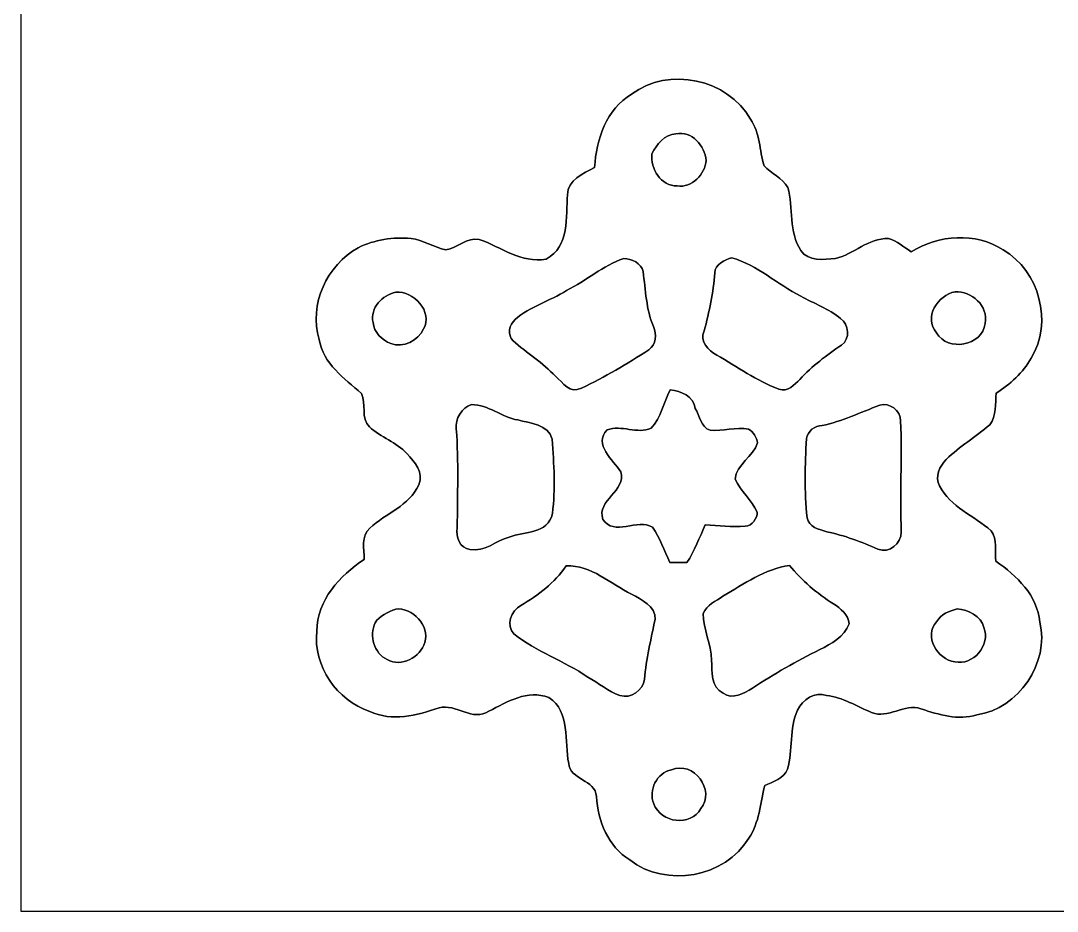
# Model space of a CAD drawing. Header units: centimetres. Extents: x -16.8 to 16.8, y -16.7 to 16.7.
# Drawn here: x -16.77 to -0.85, y -16.67 to -2.99 of the extents above; entities that cross this region are included whole.
import ezdxf

# ---------------------------------------------------------------- set-up
doc = ezdxf.new("R2010")
doc.units = ezdxf.units.CM
doc.header["$MEASUREMENT"] = 0
doc.layers.add('Layer 1', color=7, linetype='Continuous')

msp = doc.modelspace()

# ---------------------------------------------------------------- linework, layer by layer
at = {"layer": 'Layer 1', "color": 7}
for points, knots in [([(-16.77458, 16.66875), (-16.77458, 16.66875), (16.77458, 16.66875), (16.77458, 16.66875), (16.77458, 16.66875), (16.77458, 16.66875), (16.77458, -16.66875), (16.77458, -16.66875), (16.77458, -16.66875), (16.77458, -16.66875), (-16.77458, -16.66875), (-16.77458, -16.66875), (-16.77458, -16.66875), (-16.77458, -16.66875), (-16.77458, 16.66875), (-16.77458, 16.66875), (-16.77458, 16.66875), (-16.77458, 16.66875), (-16.77458, 16.66875), (-16.77458, 16.66875)], [0, 0, 0, 0, 0.16666667, 0.16666667, 0.16666667, 0.16666667, 0.33333333, 0.33333333, 0.33333333, 0.33333333, 0.5, 0.5, 0.5, 0.5, 0.66666667, 0.66666667, 0.66666667, 0.66666667, 1, 1, 1, 1]), ([(-7.38752, -4.11445), (-7.77381, -4.34587), (-7.9308, -4.81471), (-7.95514, -5.24263), (-7.95514, -5.24263), (-8.12906, -5.33083), (-8.37106, -5.43348), (-8.37353, -5.66032), (-8.37353, -5.66032), (-8.39788, -5.99616), (-8.33684, -6.45936), (-8.69985, -6.64951), (-8.69985, -6.64951), (-9.08368, -6.71901), (-9.38989, -6.46395), (-9.72891, -6.34824), (-9.72891, -6.34824), (-9.92188, -6.31366), (-10.06263, -6.47488), (-10.23938, -6.5084), (-10.23938, -6.5084), (-10.42458, -6.4703), (-10.58898, -6.35988), (-10.77666, -6.3313), (-10.77666, -6.3313), (-11.05288, -6.30943), (-11.33863, -6.35176), (-11.5884, -6.47453), (-11.5884, -6.47453), (-12.07064, -6.7437), (-12.34899, -7.34519), (-12.18847, -7.88564), (-12.18847, -7.88564), (-12.12921, -8.25782), (-11.80042, -8.48431), (-11.5376, -8.71326), (-11.5376, -8.71326), (-11.46069, -8.87307), (-11.55277, -9.09285), (-11.41624, -9.22796), (-11.41624, -9.22796), (-11.2395, -9.38671), (-11.00138, -9.46256), (-10.83839, -9.63895), (-10.83839, -9.63895), (-10.72444, -9.76771), (-10.57204, -9.92858), (-10.65918, -10.11837), (-10.65918, -10.11837), (-10.80276, -10.44081), (-11.16789, -10.55299), (-11.40813, -10.7823), (-11.40813, -10.7823), (-11.54818, -10.90542), (-11.49809, -11.10051), (-11.49668, -11.26525), (-11.49668, -11.26525), (-11.87485, -11.51043), (-12.21881, -11.88896), (-12.22446, -12.36451), (-12.22446, -12.36451), (-12.28372, -12.90249), (-11.91578, -13.42813), (-11.41166, -13.59747), (-11.41166, -13.59747), (-11.07193, -13.7608), (-10.68423, -13.65956), (-10.34662, -13.54314), (-10.34662, -13.54314), (-10.08415, -13.47223), (-9.82909, -13.76504), (-9.58074, -13.59394), (-9.58074, -13.59394), (-9.29675, -13.45318), (-8.98878, -13.25845), (-8.65787, -13.38509), (-8.65787, -13.38509), (-8.32238, -13.60311), (-8.42469, -14.06102), (-8.35413, -14.39686), (-8.35413, -14.39686), (-8.3379, -14.65016), (-7.9435, -14.64698), (-7.92692, -14.90521), (-7.92692, -14.90521), (-7.90469, -15.28127), (-7.74771, -15.67674), (-7.41504, -15.88029), (-7.41504, -15.88029), (-6.85941, -16.3135), (-5.94713, -16.15017), (-5.58624, -15.54409), (-5.58624, -15.54409), (-5.42361, -15.30738), (-5.40597, -15.00964), (-5.34106, -14.73835), (-5.34106, -14.73835), (-5.21123, -14.67838), (-5.05143, -14.6304), (-4.99039, -14.48717), (-4.99039, -14.48717), (-4.90255, -14.19049), (-4.97064, -13.86205), (-4.83658, -13.57771), (-4.83658, -13.57771), (-4.75827, -13.41826), (-4.57518, -13.28737), (-4.39138, -13.3537), (-4.39138, -13.3537), (-4.14091, -13.38086), (-3.92783, -13.52303), (-3.69852, -13.61475), (-3.69852, -13.61475), (-3.44664, -13.71988), (-3.19511, -13.46906), (-2.9404, -13.55901), (-2.9404, -13.55901), (-2.66312, -13.64932), (-2.37243, -13.73893), (-2.07963, -13.65144), (-2.07963, -13.65144), (-1.44039, -13.55549), (-0.96379, -12.85769), (-1.11231, -12.22728), (-1.11231, -12.22728), (-1.15394, -11.81559), (-1.46579, -11.51255), (-1.78858, -11.29277), (-1.78858, -11.29277), (-1.81434, -11.13966), (-1.76036, -10.9534), (-1.86231, -10.82287), (-1.86231, -10.82287), (-2.12231, -10.59251), (-2.49096, -10.45916), (-2.65465, -10.13389), (-2.65465, -10.13389), (-2.72768, -9.99349), (-2.6543, -9.82909), (-2.55094, -9.72608), (-2.55094, -9.72608), (-2.34738, -9.52571), (-2.09656, -9.38248), (-1.88313, -9.19374), (-1.88313, -9.19374), (-1.77624, -9.05898), (-1.79705, -8.86919), (-1.784, -8.70902), (-1.784, -8.70902), (-1.56916, -8.57109), (-1.36984, -8.39823), (-1.24601, -8.17104), (-1.24601, -8.17104), (-0.90523, -7.62459), (-1.12501, -6.83013), (-1.67605, -6.50804), (-1.67605, -6.50804), (-2.09973, -6.23288), (-2.67018, -6.27662), (-3.08998, -6.53627), (-3.08998, -6.53627), (-3.20604, -6.46818), (-3.30835, -6.36693), (-3.44135, -6.33448), (-3.44135, -6.33448), (-3.74756, -6.32389), (-3.97122, -6.57331), (-4.25591, -6.6421), (-4.25591, -6.6421), (-4.43265, -6.65374), (-4.67431, -6.69219), (-4.78684, -6.51651), (-4.78684, -6.51651), (-4.97664, -6.23006), (-4.89409, -5.86387), (-4.98863, -5.54849), (-4.98863, -5.54849), (-5.06942, -5.40068), (-5.24263, -5.33859), (-5.35058, -5.21511), (-5.35058, -5.21511), (-5.42502, -4.9784), (-5.41126, -4.71135), (-5.56084, -4.50109), (-5.56084, -4.50109), (-5.90585, -3.87985), (-6.8199, -3.689), (-7.38752, -4.11445)], [0, 0, 0, 0, 0.02083333, 0.02083333, 0.02083333, 0.02083333, 0.04166667, 0.04166667, 0.04166667, 0.04166667, 0.0625, 0.0625, 0.0625, 0.0625, 0.08333333, 0.08333333, 0.08333333, 0.08333333, 0.10416667, 0.10416667, 0.10416667, 0.10416667, 0.125, 0.125, 0.125, 0.125, 0.14583333, 0.14583333, 0.14583333, 0.14583333, 0.16666667, 0.16666667, 0.16666667, 0.16666667, 0.1875, 0.1875, 0.1875, 0.1875, 0.20833333, 0.20833333, 0.20833333, 0.20833333, 0.22916667, 0.22916667, 0.22916667, 0.22916667, 0.25, 0.25, 0.25, 0.25, 0.27083333, 0.27083333, 0.27083333, 0.27083333, 0.29166667, 0.29166667, 0.29166667, 0.29166667, 0.3125, 0.3125, 0.3125, 0.3125, 0.33333333, 0.33333333, 0.33333333, 0.33333333, 0.35416667, 0.35416667, 0.35416667, 0.35416667, 0.375, 0.375, 0.375, 0.375, 0.39583333, 0.39583333, 0.39583333, 0.39583333, 0.41666667, 0.41666667, 0.41666667, 0.41666667, 0.4375, 0.4375, 0.4375, 0.4375, 0.45833333, 0.45833333, 0.45833333, 0.45833333, 0.47916667, 0.47916667, 0.47916667, 0.47916667, 0.5, 0.5, 0.5, 0.5, 0.52083333, 0.52083333, 0.52083333, 0.52083333, 0.54166667, 0.54166667, 0.54166667, 0.54166667, 0.5625, 0.5625, 0.5625, 0.5625, 0.58333333, 0.58333333, 0.58333333, 0.58333333, 0.60416667, 0.60416667, 0.60416667, 0.60416667, 0.625, 0.625, 0.625, 0.625, 0.64583333, 0.64583333, 0.64583333, 0.64583333, 0.66666667, 0.66666667, 0.66666667, 0.66666667, 0.6875, 0.6875, 0.6875, 0.6875, 0.70833333, 0.70833333, 0.70833333, 0.70833333, 0.72916667, 0.72916667, 0.72916667, 0.72916667, 0.75, 0.75, 0.75, 0.75, 0.77083333, 0.77083333, 0.77083333, 0.77083333, 0.79166667, 0.79166667, 0.79166667, 0.79166667, 0.8125, 0.8125, 0.8125, 0.8125, 0.83333333, 0.83333333, 0.83333333, 0.83333333, 0.85416667, 0.85416667, 0.85416667, 0.85416667, 0.875, 0.875, 0.875, 0.875, 0.89583333, 0.89583333, 0.89583333, 0.89583333, 0.91666667, 0.91666667, 0.91666667, 0.91666667, 0.9375, 0.9375, 0.9375, 0.9375, 0.95833333, 0.95833333, 0.95833333, 0.95833333, 1, 1, 1, 1]), ([(-6.70631, -4.72793), (-6.46254, -4.67113), (-6.26322, -4.91278), (-6.24064, -5.13327), (-6.24064, -5.13327), (-6.25934, -5.34635), (-6.45724, -5.56119), (-6.68655, -5.5245), (-6.68655, -5.5245), (-6.93244, -5.53297), (-7.10459, -5.25851), (-7.07425, -5.03167), (-7.07425, -5.03167), (-6.99946, -4.88809), (-6.88199, -4.73534), (-6.70631, -4.72793)], [0, 0, 0, 0, 0.2, 0.2, 0.2, 0.2, 0.4, 0.4, 0.4, 0.4, 0.6, 0.6, 0.6, 0.6, 1, 1, 1, 1]), ([(-7.50888, -6.63928), (-7.38646, -6.64669), (-7.23724, -6.70983), (-7.21007, -6.84283), (-7.21007, -6.84283), (-7.17268, -7.12611), (-7.1628, -7.41856), (-7.05238, -7.68667), (-7.05238, -7.68667), (-6.99664, -7.80697), (-7.00828, -7.96184), (-7.12294, -8.04404), (-7.12294, -8.04404), (-7.45561, -8.25923), (-7.7978, -8.46631), (-8.15869, -8.63071), (-8.15869, -8.63071), (-8.33861, -8.73125), (-8.44197, -8.54498), (-8.55663, -8.45079), (-8.55663, -8.45079), (-8.74995, -8.24018), (-8.9983, -8.09378), (-9.20891, -7.90328), (-9.20891, -7.90328), (-9.29922, -7.81544), (-9.26818, -7.65634), (-9.17893, -7.57873), (-9.17893, -7.57873), (-8.94856, -7.37553), (-8.642, -7.29509), (-8.38518, -7.13281), (-8.38518, -7.13281), (-8.08426, -6.98359), (-7.82814, -6.7497), (-7.50888, -6.63928)], [0, 0, 0, 0, 0.1, 0.1, 0.1, 0.1, 0.2, 0.2, 0.2, 0.2, 0.3, 0.3, 0.3, 0.3, 0.4, 0.4, 0.4, 0.4, 0.5, 0.5, 0.5, 0.5, 0.6, 0.6, 0.6, 0.6, 0.7, 0.7, 0.7, 0.7, 0.8, 0.8, 0.8, 0.8, 1, 1, 1, 1]), ([(-5.84553, -6.6294), (-5.45571, -6.74264), (-5.14738, -7.03756), (-4.78861, -7.2203), (-4.78861, -7.2203), (-4.58364, -7.33319), (-4.35645, -7.4101), (-4.17583, -7.5632), (-4.17583, -7.5632), (-4.04424, -7.64999), (-4.0259, -7.87964), (-4.16066, -7.97101), (-4.16066, -7.97101), (-4.39103, -8.12553), (-4.61363, -8.29275), (-4.80166, -8.49806), (-4.80166, -8.49806), (-4.88985, -8.58061), (-4.98193, -8.69527), (-5.12445, -8.64799), (-5.12445, -8.64799), (-5.46629, -8.52099), (-5.76298, -8.30192), (-6.07871, -8.12412), (-6.07871, -8.12412), (-6.2036, -8.04862), (-6.35035, -7.92021), (-6.27027, -7.75194), (-6.27027, -7.75194), (-6.19584, -7.45949), (-6.13022, -7.16386), (-6.10941, -6.86117), (-6.10941, -6.86117), (-6.10517, -6.7243), (-5.95771, -6.66186), (-5.84553, -6.6294)], [0, 0, 0, 0, 0.1, 0.1, 0.1, 0.1, 0.2, 0.2, 0.2, 0.2, 0.3, 0.3, 0.3, 0.3, 0.4, 0.4, 0.4, 0.4, 0.5, 0.5, 0.5, 0.5, 0.6, 0.6, 0.6, 0.6, 0.7, 0.7, 0.7, 0.7, 0.8, 0.8, 0.8, 0.8, 1, 1, 1, 1]), ([(-11.01231, -7.1568), (-10.73926, -7.12929), (-10.43552, -7.45913), (-10.58298, -7.72266), (-10.58298, -7.72266), (-10.66765, -7.90399), (-10.89554, -8.0197), (-11.08851, -7.94773), (-11.08851, -7.94773), (-11.22398, -7.89376), (-11.34816, -7.77593), (-11.3598, -7.62353), (-11.3598, -7.62353), (-11.4113, -7.39951), (-11.21375, -7.20478), (-11.01231, -7.1568)], [0, 0, 0, 0, 0.2, 0.2, 0.2, 0.2, 0.4, 0.4, 0.4, 0.4, 0.6, 0.6, 0.6, 0.6, 1, 1, 1, 1]), ([(-2.41688, -7.15151), (-2.16641, -7.13493), (-1.89794, -7.37164), (-1.95368, -7.6387), (-1.95368, -7.6387), (-1.99355, -7.98513), (-2.53506, -8.08143), (-2.69946, -7.78016), (-2.69946, -7.78016), (-2.90936, -7.55262), (-2.67864, -7.19949), (-2.41688, -7.15151)], [0, 0, 0, 0, 0.25, 0.25, 0.25, 0.25, 0.5, 0.5, 0.5, 0.5, 1, 1, 1, 1]), ([(-6.79238, -8.65928), (-6.62728, -8.68398), (-6.43079, -8.74607), (-6.40786, -8.94433), (-6.40786, -8.94433), (-6.34048, -9.05087), (-6.32425, -9.23819), (-6.18031, -9.27806), (-6.18031, -9.27806), (-5.98417, -9.29993), (-5.78661, -9.22338), (-5.59118, -9.26147), (-5.59118, -9.26147), (-5.51639, -9.30204), (-5.46241, -9.38706), (-5.45218, -9.47138), (-5.45218, -9.47138), (-5.51356, -9.68622), (-5.77779, -9.7977), (-5.7972, -10.03159), (-5.7972, -10.03159), (-5.709, -10.21503), (-5.54426, -10.35191), (-5.45571, -10.53571), (-5.45571, -10.53571), (-5.45571, -10.63696), (-5.53403, -10.74561), (-5.64056, -10.75231), (-5.64056, -10.75231), (-5.84659, -10.77066), (-6.0519, -10.74138), (-6.25722, -10.73044), (-6.25722, -10.73044), (-6.34083, -10.92764), (-6.4195, -11.12943), (-6.53591, -11.31076), (-6.53591, -11.31076), (-6.60188, -11.31041), (-6.73418, -11.30935), (-6.80014, -11.309), (-6.80014, -11.309), (-6.89116, -11.13014), (-6.9469, -10.93047), (-7.0672, -10.76889), (-7.0672, -10.76889), (-7.29015, -10.62814), (-7.66198, -10.91353), (-7.82849, -10.64895), (-7.82849, -10.64895), (-7.93044, -10.34838), (-7.4616, -10.21539), (-7.55297, -9.91553), (-7.55297, -9.91553), (-7.66551, -9.7476), (-7.98195, -9.48866), (-7.76288, -9.27453), (-7.76288, -9.27453), (-7.54627, -9.19092), (-7.30003, -9.34156), (-7.08484, -9.24948), (-7.08484, -9.24948), (-6.93491, -9.08473), (-6.89645, -8.85225), (-6.79238, -8.65928)], [0, 0, 0, 0, 0.05882353, 0.05882353, 0.05882353, 0.05882353, 0.11764706, 0.11764706, 0.11764706, 0.11764706, 0.17647059, 0.17647059, 0.17647059, 0.17647059, 0.23529412, 0.23529412, 0.23529412, 0.23529412, 0.29411765, 0.29411765, 0.29411765, 0.29411765, 0.35294118, 0.35294118, 0.35294118, 0.35294118, 0.41176471, 0.41176471, 0.41176471, 0.41176471, 0.47058824, 0.47058824, 0.47058824, 0.47058824, 0.52941176, 0.52941176, 0.52941176, 0.52941176, 0.58823529, 0.58823529, 0.58823529, 0.58823529, 0.64705882, 0.64705882, 0.64705882, 0.64705882, 0.70588235, 0.70588235, 0.70588235, 0.70588235, 0.76470588, 0.76470588, 0.76470588, 0.76470588, 0.82352941, 0.82352941, 0.82352941, 0.82352941, 0.88235294, 0.88235294, 0.88235294, 0.88235294, 1, 1, 1, 1]), ([(-9.84709, -8.88541), (-9.58709, -8.884), (-9.38636, -9.07838), (-9.13659, -9.12142), (-9.13659, -9.12142), (-8.95421, -9.16975), (-8.65858, -9.19057), (-8.60884, -9.41529), (-8.60884, -9.41529), (-8.58026, -9.79382), (-8.55592, -10.18117), (-8.60319, -10.55899), (-8.60319, -10.55899), (-8.67728, -10.87826), (-9.03146, -10.82957), (-9.26818, -10.91953), (-9.26818, -10.91953), (-9.47349, -10.97633), (-9.64424, -11.15413), (-9.87284, -11.11003), (-9.87284, -11.11003), (-10.02736, -11.09486), (-10.09579, -10.91389), (-10.06581, -10.77771), (-10.06581, -10.77771), (-10.06581, -10.27112), (-10.04111, -9.76454), (-10.08204, -9.25901), (-10.08204, -9.25901), (-10.09756, -9.10061), (-10.00125, -8.93374), (-9.84709, -8.88541)], [0, 0, 0, 0, 0.11111111, 0.11111111, 0.11111111, 0.11111111, 0.22222222, 0.22222222, 0.22222222, 0.22222222, 0.33333333, 0.33333333, 0.33333333, 0.33333333, 0.44444444, 0.44444444, 0.44444444, 0.44444444, 0.55555556, 0.55555556, 0.55555556, 0.55555556, 0.66666667, 0.66666667, 0.66666667, 0.66666667, 0.77777778, 0.77777778, 0.77777778, 0.77777778, 1, 1, 1, 1]), ([(-3.5747, -8.89353), (-3.42547, -8.8459), (-3.25049, -8.97572), (-3.25261, -9.13377), (-3.25261, -9.13377), (-3.22862, -9.70351), (-3.26884, -10.27359), (-3.24309, -10.84368), (-3.24309, -10.84368), (-3.24132, -11.0169), (-3.42653, -11.18059), (-3.60151, -11.10403), (-3.60151, -11.10403), (-3.85657, -10.99608), (-4.11409, -10.89342), (-4.3875, -10.84051), (-4.3875, -10.84051), (-4.50533, -10.80452), (-4.66619, -10.76501), (-4.69124, -10.62249), (-4.69124, -10.62249), (-4.7304, -10.21856), (-4.72687, -9.81075), (-4.69759, -9.40647), (-4.69759, -9.40647), (-4.6796, -9.29393), (-4.57518, -9.20785), (-4.45876, -9.20679), (-4.45876, -9.20679), (-4.15043, -9.14188), (-3.8675, -9.00395), (-3.5747, -8.89353)], [0, 0, 0, 0, 0.11111111, 0.11111111, 0.11111111, 0.11111111, 0.22222222, 0.22222222, 0.22222222, 0.22222222, 0.33333333, 0.33333333, 0.33333333, 0.33333333, 0.44444444, 0.44444444, 0.44444444, 0.44444444, 0.55555556, 0.55555556, 0.55555556, 0.55555556, 0.66666667, 0.66666667, 0.66666667, 0.66666667, 0.77777778, 0.77777778, 0.77777778, 0.77777778, 1, 1, 1, 1]), ([(-8.39329, -11.36403), (-8.00312, -11.34851), (-7.71701, -11.63779), (-7.38787, -11.79689), (-7.38787, -11.79689), (-7.23971, -11.88332), (-7.01111, -11.9761), (-7.02628, -12.18565), (-7.02628, -12.18565), (-7.08907, -12.49045), (-7.1628, -12.79349), (-7.19102, -13.10569), (-7.19102, -13.10569), (-7.20937, -13.27503), (-7.40093, -13.4112), (-7.56567, -13.35299), (-7.56567, -13.35299), (-7.74735, -13.29267), (-7.89517, -13.16073), (-8.06133, -13.07042), (-8.06133, -13.07042), (-8.42574, -12.82418), (-8.84943, -12.67848), (-9.19727, -12.40684), (-9.19727, -12.40684), (-9.32462, -12.27314), (-9.23713, -12.05195), (-9.09038, -11.97292), (-9.09038, -11.97292), (-8.82368, -11.81171), (-8.56897, -11.62685), (-8.39329, -11.36403)], [0, 0, 0, 0, 0.11111111, 0.11111111, 0.11111111, 0.11111111, 0.22222222, 0.22222222, 0.22222222, 0.22222222, 0.33333333, 0.33333333, 0.33333333, 0.33333333, 0.44444444, 0.44444444, 0.44444444, 0.44444444, 0.55555556, 0.55555556, 0.55555556, 0.55555556, 0.66666667, 0.66666667, 0.66666667, 0.66666667, 0.77777778, 0.77777778, 0.77777778, 0.77777778, 1, 1, 1, 1]), ([(-5.98311, -11.82899), (-5.66032, -11.63637), (-5.34035, -11.41236), (-4.9597, -11.35521), (-4.9597, -11.35521), (-4.77061, -11.58875), (-4.5406, -11.78419), (-4.2866, -11.94364), (-4.2866, -11.94364), (-4.17901, -12.01808), (-4.05271, -12.11333), (-4.04389, -12.25515), (-4.04389, -12.25515), (-4.11903, -12.45059), (-4.31871, -12.56101), (-4.49651, -12.64955), (-4.49651, -12.64955), (-4.85352, -12.82312), (-5.19606, -13.02456), (-5.52979, -13.23975), (-5.52979, -13.23975), (-5.66173, -13.32089), (-5.83142, -13.42319), (-5.98099, -13.31983), (-5.98099, -13.31983), (-6.17361, -13.22881), (-6.14433, -12.98293), (-6.16091, -12.80971), (-6.16091, -12.80971), (-6.15879, -12.56277), (-6.29003, -12.33876), (-6.28544, -12.09287), (-6.28544, -12.09287), (-6.23852, -11.95811), (-6.09, -11.90519), (-5.98311, -11.82899)], [0, 0, 0, 0, 0.1, 0.1, 0.1, 0.1, 0.2, 0.2, 0.2, 0.2, 0.3, 0.3, 0.3, 0.3, 0.4, 0.4, 0.4, 0.4, 0.5, 0.5, 0.5, 0.5, 0.6, 0.6, 0.6, 0.6, 0.7, 0.7, 0.7, 0.7, 0.8, 0.8, 0.8, 0.8, 1, 1, 1, 1]), ([(-11.01196, -12.02584), (-10.75478, -11.99974), (-10.48385, -12.27808), (-10.5664, -12.53772), (-10.5664, -12.53772), (-10.63061, -12.76809), (-10.92553, -12.92613), (-11.14319, -12.80195), (-11.14319, -12.80195), (-11.34674, -12.70706), (-11.41871, -12.4333), (-11.32911, -12.23645), (-11.32911, -12.23645), (-11.25855, -12.12709), (-11.12873, -12.07135), (-11.01196, -12.02584)], [0, 0, 0, 0, 0.2, 0.2, 0.2, 0.2, 0.4, 0.4, 0.4, 0.4, 0.6, 0.6, 0.6, 0.6, 1, 1, 1, 1]), ([(-2.38266, -12.02408), (-2.21086, -12.03254), (-2.02071, -12.13238), (-1.97309, -12.30912), (-1.97309, -12.30912), (-1.86443, -12.58041), (-2.14136, -12.90355), (-2.42217, -12.83617), (-2.42217, -12.83617), (-2.68852, -12.80301), (-2.90301, -12.44036), (-2.69946, -12.22304), (-2.69946, -12.22304), (-2.63878, -12.10063), (-2.5019, -12.06112), (-2.38266, -12.02408)], [0, 0, 0, 0, 0.2, 0.2, 0.2, 0.2, 0.4, 0.4, 0.4, 0.4, 0.6, 0.6, 0.6, 0.6, 1, 1, 1, 1]), ([(-6.7758, -14.49846), (-6.43079, -14.34853), (-6.09635, -14.80891), (-6.32143, -15.09148), (-6.32143, -15.09148), (-6.47947, -15.37406), (-6.93914, -15.31444), (-7.04674, -15.01669), (-7.04674, -15.01669), (-7.13387, -14.80926), (-6.99911, -14.53868), (-6.7758, -14.49846)], [0, 0, 0, 0, 0.25, 0.25, 0.25, 0.25, 0.5, 0.5, 0.5, 0.5, 1, 1, 1, 1])]:
    msp.add_open_spline(points, degree=3, knots=knots, dxfattribs=at)
at = {"layer": 'Layer 1', "color": 253}
for points, knots in [([(-7.38752, -4.11445), (-6.8199, -3.689), (-5.90585, -3.87985), (-5.56084, -4.50109), (-5.56084, -4.50109), (-5.41126, -4.71135), (-5.42502, -4.9784), (-5.35058, -5.21511), (-5.35058, -5.21511), (-5.24263, -5.33859), (-5.06942, -5.40068), (-4.98863, -5.54849), (-4.98863, -5.54849), (-4.89409, -5.86387), (-4.97664, -6.23006), (-4.78684, -6.51651), (-4.78684, -6.51651), (-4.67431, -6.69219), (-4.43265, -6.65374), (-4.25591, -6.6421), (-4.25591, -6.6421), (-3.97122, -6.57331), (-3.74756, -6.32389), (-3.44135, -6.33448), (-3.44135, -6.33448), (-3.30835, -6.36693), (-3.20604, -6.46818), (-3.08998, -6.53627), (-3.08998, -6.53627), (-2.67018, -6.27662), (-2.09973, -6.23288), (-1.67605, -6.50804), (-1.67605, -6.50804), (-1.12501, -6.83013), (-0.90523, -7.62459), (-1.24601, -8.17104), (-1.24601, -8.17104), (-1.36984, -8.39823), (-1.56916, -8.57109), (-1.784, -8.70902), (-1.784, -8.70902), (-1.79705, -8.86919), (-1.77624, -9.05898), (-1.88313, -9.19374), (-1.88313, -9.19374), (-2.09656, -9.38248), (-2.34738, -9.52571), (-2.55094, -9.72608), (-2.55094, -9.72608), (-2.6543, -9.82909), (-2.72768, -9.99349), (-2.65465, -10.13389), (-2.65465, -10.13389), (-2.49096, -10.45916), (-2.12231, -10.59251), (-1.86231, -10.82287), (-1.86231, -10.82287), (-1.76036, -10.9534), (-1.81434, -11.13966), (-1.78858, -11.29277), (-1.78858, -11.29277), (-1.46579, -11.51255), (-1.15394, -11.81559), (-1.11231, -12.22728), (-1.11231, -12.22728), (-0.96379, -12.85769), (-1.44039, -13.55549), (-2.07963, -13.65144), (-2.07963, -13.65144), (-2.37243, -13.73893), (-2.66312, -13.64932), (-2.9404, -13.55901), (-2.9404, -13.55901), (-3.19511, -13.46906), (-3.44664, -13.71988), (-3.69852, -13.61475), (-3.69852, -13.61475), (-3.92783, -13.52303), (-4.14091, -13.38086), (-4.39138, -13.3537), (-4.39138, -13.3537), (-4.57518, -13.28737), (-4.75827, -13.41826), (-4.83658, -13.57771), (-4.83658, -13.57771), (-4.97064, -13.86205), (-4.90255, -14.19049), (-4.99039, -14.48717), (-4.99039, -14.48717), (-5.05143, -14.6304), (-5.21123, -14.67838), (-5.34106, -14.73835), (-5.34106, -14.73835), (-5.40597, -15.00964), (-5.42361, -15.30738), (-5.58624, -15.54409), (-5.58624, -15.54409), (-5.94713, -16.15017), (-6.85941, -16.3135), (-7.41504, -15.88029), (-7.41504, -15.88029), (-7.74771, -15.67674), (-7.90469, -15.28127), (-7.92692, -14.90521), (-7.92692, -14.90521), (-7.9435, -14.64698), (-8.3379, -14.65016), (-8.35413, -14.39686), (-8.35413, -14.39686), (-8.42469, -14.06102), (-8.32238, -13.60311), (-8.65787, -13.38509), (-8.65787, -13.38509), (-8.98878, -13.25845), (-9.29675, -13.45318), (-9.58074, -13.59394), (-9.58074, -13.59394), (-9.82909, -13.76504), (-10.08415, -13.47223), (-10.34662, -13.54314), (-10.34662, -13.54314), (-10.68423, -13.65956), (-11.07193, -13.7608), (-11.41166, -13.59747), (-11.41166, -13.59747), (-11.91578, -13.42813), (-12.28372, -12.90249), (-12.22446, -12.36451), (-12.22446, -12.36451), (-12.21881, -11.88896), (-11.87485, -11.51043), (-11.49668, -11.26525), (-11.49668, -11.26525), (-11.49809, -11.10051), (-11.54818, -10.90542), (-11.40813, -10.7823), (-11.40813, -10.7823), (-11.16789, -10.55299), (-10.80276, -10.44081), (-10.65918, -10.11837), (-10.65918, -10.11837), (-10.57204, -9.92858), (-10.72444, -9.76771), (-10.83839, -9.63895), (-10.83839, -9.63895), (-11.00138, -9.46256), (-11.2395, -9.38671), (-11.41624, -9.22796), (-11.41624, -9.22796), (-11.55277, -9.09285), (-11.46069, -8.87307), (-11.5376, -8.71326), (-11.5376, -8.71326), (-11.80042, -8.48431), (-12.12921, -8.25782), (-12.18847, -7.88564), (-12.18847, -7.88564), (-12.34899, -7.34519), (-12.07064, -6.7437), (-11.5884, -6.47453), (-11.5884, -6.47453), (-11.33863, -6.35176), (-11.05288, -6.30943), (-10.77666, -6.3313), (-10.77666, -6.3313), (-10.58898, -6.35988), (-10.42458, -6.4703), (-10.23938, -6.5084), (-10.23938, -6.5084), (-10.06263, -6.47488), (-9.92188, -6.31366), (-9.72891, -6.34824), (-9.72891, -6.34824), (-9.38989, -6.46395), (-9.08368, -6.71901), (-8.69985, -6.64951), (-8.69985, -6.64951), (-8.33684, -6.45936), (-8.39788, -5.99616), (-8.37353, -5.66032), (-8.37353, -5.66032), (-8.37106, -5.43348), (-8.12906, -5.33083), (-7.95514, -5.24263), (-7.95514, -5.24263), (-7.9308, -4.81471), (-7.77381, -4.34587), (-7.38752, -4.11445), (-7.38752, -4.11445), (-7.38752, -4.11445), (-7.38752, -4.11445), (-7.38752, -4.11445)], [0, 0, 0, 0, 0.02040816, 0.02040816, 0.02040816, 0.02040816, 0.04081633, 0.04081633, 0.04081633, 0.04081633, 0.06122449, 0.06122449, 0.06122449, 0.06122449, 0.08163265, 0.08163265, 0.08163265, 0.08163265, 0.10204082, 0.10204082, 0.10204082, 0.10204082, 0.12244898, 0.12244898, 0.12244898, 0.12244898, 0.14285714, 0.14285714, 0.14285714, 0.14285714, 0.16326531, 0.16326531, 0.16326531, 0.16326531, 0.18367347, 0.18367347, 0.18367347, 0.18367347, 0.20408163, 0.20408163, 0.20408163, 0.20408163, 0.2244898, 0.2244898, 0.2244898, 0.2244898, 0.24489796, 0.24489796, 0.24489796, 0.24489796, 0.26530612, 0.26530612, 0.26530612, 0.26530612, 0.28571429, 0.28571429, 0.28571429, 0.28571429, 0.30612245, 0.30612245, 0.30612245, 0.30612245, 0.32653061, 0.32653061, 0.32653061, 0.32653061, 0.34693878, 0.34693878, 0.34693878, 0.34693878, 0.36734694, 0.36734694, 0.36734694, 0.36734694, 0.3877551, 0.3877551, 0.3877551, 0.3877551, 0.40816327, 0.40816327, 0.40816327, 0.40816327, 0.42857143, 0.42857143, 0.42857143, 0.42857143, 0.44897959, 0.44897959, 0.44897959, 0.44897959, 0.46938776, 0.46938776, 0.46938776, 0.46938776, 0.48979592, 0.48979592, 0.48979592, 0.48979592, 0.51020408, 0.51020408, 0.51020408, 0.51020408, 0.53061224, 0.53061224, 0.53061224, 0.53061224, 0.55102041, 0.55102041, 0.55102041, 0.55102041, 0.57142857, 0.57142857, 0.57142857, 0.57142857, 0.59183673, 0.59183673, 0.59183673, 0.59183673, 0.6122449, 0.6122449, 0.6122449, 0.6122449, 0.63265306, 0.63265306, 0.63265306, 0.63265306, 0.65306122, 0.65306122, 0.65306122, 0.65306122, 0.67346939, 0.67346939, 0.67346939, 0.67346939, 0.69387755, 0.69387755, 0.69387755, 0.69387755, 0.71428571, 0.71428571, 0.71428571, 0.71428571, 0.73469388, 0.73469388, 0.73469388, 0.73469388, 0.75510204, 0.75510204, 0.75510204, 0.75510204, 0.7755102, 0.7755102, 0.7755102, 0.7755102, 0.79591837, 0.79591837, 0.79591837, 0.79591837, 0.81632653, 0.81632653, 0.81632653, 0.81632653, 0.83673469, 0.83673469, 0.83673469, 0.83673469, 0.85714286, 0.85714286, 0.85714286, 0.85714286, 0.87755102, 0.87755102, 0.87755102, 0.87755102, 0.89795918, 0.89795918, 0.89795918, 0.89795918, 0.91836735, 0.91836735, 0.91836735, 0.91836735, 0.93877551, 0.93877551, 0.93877551, 0.93877551, 0.95918367, 0.95918367, 0.95918367, 0.95918367, 1, 1, 1, 1]), ([(-6.70631, -4.72793), (-6.88199, -4.73534), (-6.99946, -4.88809), (-7.07425, -5.03167), (-7.07425, -5.03167), (-7.10459, -5.25851), (-6.93244, -5.53297), (-6.68655, -5.5245), (-6.68655, -5.5245), (-6.45724, -5.56119), (-6.25934, -5.34635), (-6.24064, -5.13327), (-6.24064, -5.13327), (-6.26322, -4.91278), (-6.46254, -4.67113), (-6.70631, -4.72793), (-6.70631, -4.72793), (-6.70631, -4.72793), (-6.70631, -4.72793), (-6.70631, -4.72793)], [0, 0, 0, 0, 0.16666667, 0.16666667, 0.16666667, 0.16666667, 0.33333333, 0.33333333, 0.33333333, 0.33333333, 0.5, 0.5, 0.5, 0.5, 0.66666667, 0.66666667, 0.66666667, 0.66666667, 1, 1, 1, 1]), ([(-7.50888, -6.63928), (-7.82814, -6.7497), (-8.08426, -6.98359), (-8.38518, -7.13281), (-8.38518, -7.13281), (-8.642, -7.29509), (-8.94856, -7.37553), (-9.17893, -7.57873), (-9.17893, -7.57873), (-9.26818, -7.65634), (-9.29922, -7.81544), (-9.20891, -7.90328), (-9.20891, -7.90328), (-8.9983, -8.09378), (-8.74995, -8.24018), (-8.55663, -8.45079), (-8.55663, -8.45079), (-8.44197, -8.54498), (-8.33861, -8.73125), (-8.15869, -8.63071), (-8.15869, -8.63071), (-7.7978, -8.46631), (-7.45561, -8.25923), (-7.12294, -8.04404), (-7.12294, -8.04404), (-7.00828, -7.96184), (-6.99664, -7.80697), (-7.05238, -7.68667), (-7.05238, -7.68667), (-7.1628, -7.41856), (-7.17268, -7.12611), (-7.21007, -6.84283), (-7.21007, -6.84283), (-7.23724, -6.70983), (-7.38646, -6.64669), (-7.50888, -6.63928), (-7.50888, -6.63928), (-7.50888, -6.63928), (-7.50888, -6.63928), (-7.50888, -6.63928)], [0, 0, 0, 0, 0.09090909, 0.09090909, 0.09090909, 0.09090909, 0.18181818, 0.18181818, 0.18181818, 0.18181818, 0.27272727, 0.27272727, 0.27272727, 0.27272727, 0.36363636, 0.36363636, 0.36363636, 0.36363636, 0.45454545, 0.45454545, 0.45454545, 0.45454545, 0.54545455, 0.54545455, 0.54545455, 0.54545455, 0.63636364, 0.63636364, 0.63636364, 0.63636364, 0.72727273, 0.72727273, 0.72727273, 0.72727273, 0.81818182, 0.81818182, 0.81818182, 0.81818182, 1, 1, 1, 1]), ([(-5.84553, -6.6294), (-5.95771, -6.66186), (-6.10517, -6.7243), (-6.10941, -6.86117), (-6.10941, -6.86117), (-6.13022, -7.16386), (-6.19584, -7.45949), (-6.27027, -7.75194), (-6.27027, -7.75194), (-6.35035, -7.92021), (-6.2036, -8.04862), (-6.07871, -8.12412), (-6.07871, -8.12412), (-5.76298, -8.30192), (-5.46629, -8.52099), (-5.12445, -8.64799), (-5.12445, -8.64799), (-4.98193, -8.69527), (-4.88985, -8.58061), (-4.80166, -8.49806), (-4.80166, -8.49806), (-4.61363, -8.29275), (-4.39103, -8.12553), (-4.16066, -7.97101), (-4.16066, -7.97101), (-4.0259, -7.87964), (-4.04424, -7.64999), (-4.17583, -7.5632), (-4.17583, -7.5632), (-4.35645, -7.4101), (-4.58364, -7.33319), (-4.78861, -7.2203), (-4.78861, -7.2203), (-5.14738, -7.03756), (-5.45571, -6.74264), (-5.84553, -6.6294), (-5.84553, -6.6294), (-5.84553, -6.6294), (-5.84553, -6.6294), (-5.84553, -6.6294)], [0, 0, 0, 0, 0.09090909, 0.09090909, 0.09090909, 0.09090909, 0.18181818, 0.18181818, 0.18181818, 0.18181818, 0.27272727, 0.27272727, 0.27272727, 0.27272727, 0.36363636, 0.36363636, 0.36363636, 0.36363636, 0.45454545, 0.45454545, 0.45454545, 0.45454545, 0.54545455, 0.54545455, 0.54545455, 0.54545455, 0.63636364, 0.63636364, 0.63636364, 0.63636364, 0.72727273, 0.72727273, 0.72727273, 0.72727273, 0.81818182, 0.81818182, 0.81818182, 0.81818182, 1, 1, 1, 1]), ([(-11.01231, -7.1568), (-11.21375, -7.20478), (-11.4113, -7.39951), (-11.3598, -7.62353), (-11.3598, -7.62353), (-11.34816, -7.77593), (-11.22398, -7.89376), (-11.08851, -7.94773), (-11.08851, -7.94773), (-10.89554, -8.0197), (-10.66765, -7.90399), (-10.58298, -7.72266), (-10.58298, -7.72266), (-10.43552, -7.45913), (-10.73926, -7.12929), (-11.01231, -7.1568), (-11.01231, -7.1568), (-11.01231, -7.1568), (-11.01231, -7.1568), (-11.01231, -7.1568)], [0, 0, 0, 0, 0.16666667, 0.16666667, 0.16666667, 0.16666667, 0.33333333, 0.33333333, 0.33333333, 0.33333333, 0.5, 0.5, 0.5, 0.5, 0.66666667, 0.66666667, 0.66666667, 0.66666667, 1, 1, 1, 1]), ([(-2.41688, -7.15151), (-2.67864, -7.19949), (-2.90936, -7.55262), (-2.69946, -7.78016), (-2.69946, -7.78016), (-2.53506, -8.08143), (-1.99355, -7.98513), (-1.95368, -7.6387), (-1.95368, -7.6387), (-1.89794, -7.37164), (-2.16641, -7.13493), (-2.41688, -7.15151), (-2.41688, -7.15151), (-2.41688, -7.15151), (-2.41688, -7.15151), (-2.41688, -7.15151)], [0, 0, 0, 0, 0.2, 0.2, 0.2, 0.2, 0.4, 0.4, 0.4, 0.4, 0.6, 0.6, 0.6, 0.6, 1, 1, 1, 1]), ([(-6.79238, -8.65928), (-6.89645, -8.85225), (-6.93491, -9.08473), (-7.08484, -9.24948), (-7.08484, -9.24948), (-7.30003, -9.34156), (-7.54627, -9.19092), (-7.76288, -9.27453), (-7.76288, -9.27453), (-7.98195, -9.48866), (-7.66551, -9.7476), (-7.55297, -9.91553), (-7.55297, -9.91553), (-7.4616, -10.21539), (-7.93044, -10.34838), (-7.82849, -10.64895), (-7.82849, -10.64895), (-7.66198, -10.91353), (-7.29015, -10.62814), (-7.0672, -10.76889), (-7.0672, -10.76889), (-6.9469, -10.93047), (-6.89116, -11.13014), (-6.80014, -11.309), (-6.80014, -11.309), (-6.73418, -11.30935), (-6.60188, -11.31041), (-6.53591, -11.31076), (-6.53591, -11.31076), (-6.4195, -11.12943), (-6.34083, -10.92764), (-6.25722, -10.73044), (-6.25722, -10.73044), (-6.0519, -10.74138), (-5.84659, -10.77066), (-5.64056, -10.75231), (-5.64056, -10.75231), (-5.53403, -10.74561), (-5.45571, -10.63696), (-5.45571, -10.53571), (-5.45571, -10.53571), (-5.54426, -10.35191), (-5.709, -10.21503), (-5.7972, -10.03159), (-5.7972, -10.03159), (-5.77779, -9.7977), (-5.51356, -9.68622), (-5.45218, -9.47138), (-5.45218, -9.47138), (-5.46241, -9.38706), (-5.51639, -9.30204), (-5.59118, -9.26147), (-5.59118, -9.26147), (-5.78661, -9.22338), (-5.98417, -9.29993), (-6.18031, -9.27806), (-6.18031, -9.27806), (-6.32425, -9.23819), (-6.34048, -9.05087), (-6.40786, -8.94433), (-6.40786, -8.94433), (-6.43079, -8.74607), (-6.62728, -8.68398), (-6.79238, -8.65928), (-6.79238, -8.65928), (-6.79238, -8.65928), (-6.79238, -8.65928), (-6.79238, -8.65928)], [0, 0, 0, 0, 0.05555556, 0.05555556, 0.05555556, 0.05555556, 0.11111111, 0.11111111, 0.11111111, 0.11111111, 0.16666667, 0.16666667, 0.16666667, 0.16666667, 0.22222222, 0.22222222, 0.22222222, 0.22222222, 0.27777778, 0.27777778, 0.27777778, 0.27777778, 0.33333333, 0.33333333, 0.33333333, 0.33333333, 0.38888889, 0.38888889, 0.38888889, 0.38888889, 0.44444444, 0.44444444, 0.44444444, 0.44444444, 0.5, 0.5, 0.5, 0.5, 0.55555556, 0.55555556, 0.55555556, 0.55555556, 0.61111111, 0.61111111, 0.61111111, 0.61111111, 0.66666667, 0.66666667, 0.66666667, 0.66666667, 0.72222222, 0.72222222, 0.72222222, 0.72222222, 0.77777778, 0.77777778, 0.77777778, 0.77777778, 0.83333333, 0.83333333, 0.83333333, 0.83333333, 0.88888889, 0.88888889, 0.88888889, 0.88888889, 1, 1, 1, 1]), ([(-9.84709, -8.88541), (-10.00125, -8.93374), (-10.09756, -9.10061), (-10.08204, -9.25901), (-10.08204, -9.25901), (-10.04111, -9.76454), (-10.06581, -10.27112), (-10.06581, -10.77771), (-10.06581, -10.77771), (-10.09579, -10.91389), (-10.02736, -11.09486), (-9.87284, -11.11003), (-9.87284, -11.11003), (-9.64424, -11.15413), (-9.47349, -10.97633), (-9.26818, -10.91953), (-9.26818, -10.91953), (-9.03146, -10.82957), (-8.67728, -10.87826), (-8.60319, -10.55899), (-8.60319, -10.55899), (-8.55592, -10.18117), (-8.58026, -9.79382), (-8.60884, -9.41529), (-8.60884, -9.41529), (-8.65858, -9.19057), (-8.95421, -9.16975), (-9.13659, -9.12142), (-9.13659, -9.12142), (-9.38636, -9.07838), (-9.58709, -8.884), (-9.84709, -8.88541), (-9.84709, -8.88541), (-9.84709, -8.88541), (-9.84709, -8.88541), (-9.84709, -8.88541)], [0, 0, 0, 0, 0.1, 0.1, 0.1, 0.1, 0.2, 0.2, 0.2, 0.2, 0.3, 0.3, 0.3, 0.3, 0.4, 0.4, 0.4, 0.4, 0.5, 0.5, 0.5, 0.5, 0.6, 0.6, 0.6, 0.6, 0.7, 0.7, 0.7, 0.7, 0.8, 0.8, 0.8, 0.8, 1, 1, 1, 1]), ([(-3.5747, -8.89353), (-3.8675, -9.00395), (-4.15043, -9.14188), (-4.45876, -9.20679), (-4.45876, -9.20679), (-4.57518, -9.20785), (-4.6796, -9.29393), (-4.69759, -9.40647), (-4.69759, -9.40647), (-4.72687, -9.81075), (-4.7304, -10.21856), (-4.69124, -10.62249), (-4.69124, -10.62249), (-4.66619, -10.76501), (-4.50533, -10.80452), (-4.3875, -10.84051), (-4.3875, -10.84051), (-4.11409, -10.89342), (-3.85657, -10.99608), (-3.60151, -11.10403), (-3.60151, -11.10403), (-3.42653, -11.18059), (-3.24132, -11.0169), (-3.24309, -10.84368), (-3.24309, -10.84368), (-3.26884, -10.27359), (-3.22862, -9.70351), (-3.25261, -9.13377), (-3.25261, -9.13377), (-3.25049, -8.97572), (-3.42547, -8.8459), (-3.5747, -8.89353), (-3.5747, -8.89353), (-3.5747, -8.89353), (-3.5747, -8.89353), (-3.5747, -8.89353)], [0, 0, 0, 0, 0.1, 0.1, 0.1, 0.1, 0.2, 0.2, 0.2, 0.2, 0.3, 0.3, 0.3, 0.3, 0.4, 0.4, 0.4, 0.4, 0.5, 0.5, 0.5, 0.5, 0.6, 0.6, 0.6, 0.6, 0.7, 0.7, 0.7, 0.7, 0.8, 0.8, 0.8, 0.8, 1, 1, 1, 1]), ([(-8.39329, -11.36403), (-8.56897, -11.62685), (-8.82368, -11.81171), (-9.09038, -11.97292), (-9.09038, -11.97292), (-9.23713, -12.05195), (-9.32462, -12.27314), (-9.19727, -12.40684), (-9.19727, -12.40684), (-8.84943, -12.67848), (-8.42574, -12.82418), (-8.06133, -13.07042), (-8.06133, -13.07042), (-7.89517, -13.16073), (-7.74735, -13.29267), (-7.56567, -13.35299), (-7.56567, -13.35299), (-7.40093, -13.4112), (-7.20937, -13.27503), (-7.19102, -13.10569), (-7.19102, -13.10569), (-7.1628, -12.79349), (-7.08907, -12.49045), (-7.02628, -12.18565), (-7.02628, -12.18565), (-7.01111, -11.9761), (-7.23971, -11.88332), (-7.38787, -11.79689), (-7.38787, -11.79689), (-7.71701, -11.63779), (-8.00312, -11.34851), (-8.39329, -11.36403), (-8.39329, -11.36403), (-8.39329, -11.36403), (-8.39329, -11.36403), (-8.39329, -11.36403)], [0, 0, 0, 0, 0.1, 0.1, 0.1, 0.1, 0.2, 0.2, 0.2, 0.2, 0.3, 0.3, 0.3, 0.3, 0.4, 0.4, 0.4, 0.4, 0.5, 0.5, 0.5, 0.5, 0.6, 0.6, 0.6, 0.6, 0.7, 0.7, 0.7, 0.7, 0.8, 0.8, 0.8, 0.8, 1, 1, 1, 1]), ([(-5.98311, -11.82899), (-6.09, -11.90519), (-6.23852, -11.95811), (-6.28544, -12.09287), (-6.28544, -12.09287), (-6.29003, -12.33876), (-6.15879, -12.56277), (-6.16091, -12.80971), (-6.16091, -12.80971), (-6.14433, -12.98293), (-6.17361, -13.22881), (-5.98099, -13.31983), (-5.98099, -13.31983), (-5.83142, -13.42319), (-5.66173, -13.32089), (-5.52979, -13.23975), (-5.52979, -13.23975), (-5.19606, -13.02456), (-4.85352, -12.82312), (-4.49651, -12.64955), (-4.49651, -12.64955), (-4.31871, -12.56101), (-4.11903, -12.45059), (-4.04389, -12.25515), (-4.04389, -12.25515), (-4.05271, -12.11333), (-4.17901, -12.01808), (-4.2866, -11.94364), (-4.2866, -11.94364), (-4.5406, -11.78419), (-4.77061, -11.58875), (-4.9597, -11.35521), (-4.9597, -11.35521), (-5.34035, -11.41236), (-5.66032, -11.63637), (-5.98311, -11.82899), (-5.98311, -11.82899), (-5.98311, -11.82899), (-5.98311, -11.82899), (-5.98311, -11.82899)], [0, 0, 0, 0, 0.09090909, 0.09090909, 0.09090909, 0.09090909, 0.18181818, 0.18181818, 0.18181818, 0.18181818, 0.27272727, 0.27272727, 0.27272727, 0.27272727, 0.36363636, 0.36363636, 0.36363636, 0.36363636, 0.45454545, 0.45454545, 0.45454545, 0.45454545, 0.54545455, 0.54545455, 0.54545455, 0.54545455, 0.63636364, 0.63636364, 0.63636364, 0.63636364, 0.72727273, 0.72727273, 0.72727273, 0.72727273, 0.81818182, 0.81818182, 0.81818182, 0.81818182, 1, 1, 1, 1]), ([(-11.01196, -12.02584), (-11.12873, -12.07135), (-11.25855, -12.12709), (-11.32911, -12.23645), (-11.32911, -12.23645), (-11.41871, -12.4333), (-11.34674, -12.70706), (-11.14319, -12.80195), (-11.14319, -12.80195), (-10.92553, -12.92613), (-10.63061, -12.76809), (-10.5664, -12.53772), (-10.5664, -12.53772), (-10.48385, -12.27808), (-10.75478, -11.99974), (-11.01196, -12.02584), (-11.01196, -12.02584), (-11.01196, -12.02584), (-11.01196, -12.02584), (-11.01196, -12.02584)], [0, 0, 0, 0, 0.16666667, 0.16666667, 0.16666667, 0.16666667, 0.33333333, 0.33333333, 0.33333333, 0.33333333, 0.5, 0.5, 0.5, 0.5, 0.66666667, 0.66666667, 0.66666667, 0.66666667, 1, 1, 1, 1]), ([(-2.38266, -12.02408), (-2.5019, -12.06112), (-2.63878, -12.10063), (-2.69946, -12.22304), (-2.69946, -12.22304), (-2.90301, -12.44036), (-2.68852, -12.80301), (-2.42217, -12.83617), (-2.42217, -12.83617), (-2.14136, -12.90355), (-1.86443, -12.58041), (-1.97309, -12.30912), (-1.97309, -12.30912), (-2.02071, -12.13238), (-2.21086, -12.03254), (-2.38266, -12.02408), (-2.38266, -12.02408), (-2.38266, -12.02408), (-2.38266, -12.02408), (-2.38266, -12.02408)], [0, 0, 0, 0, 0.16666667, 0.16666667, 0.16666667, 0.16666667, 0.33333333, 0.33333333, 0.33333333, 0.33333333, 0.5, 0.5, 0.5, 0.5, 0.66666667, 0.66666667, 0.66666667, 0.66666667, 1, 1, 1, 1]), ([(-6.7758, -14.49846), (-6.99911, -14.53868), (-7.13387, -14.80926), (-7.04674, -15.01669), (-7.04674, -15.01669), (-6.93914, -15.31444), (-6.47947, -15.37406), (-6.32143, -15.09148), (-6.32143, -15.09148), (-6.09635, -14.80891), (-6.43079, -14.34853), (-6.7758, -14.49846)], [0, 0, 0, 0, 0.25, 0.25, 0.25, 0.25, 0.5, 0.5, 0.5, 0.5, 1, 1, 1, 1])]:
    msp.add_open_spline(points, degree=3, knots=knots, dxfattribs=at)

doc.saveas('drawing.dxf')
